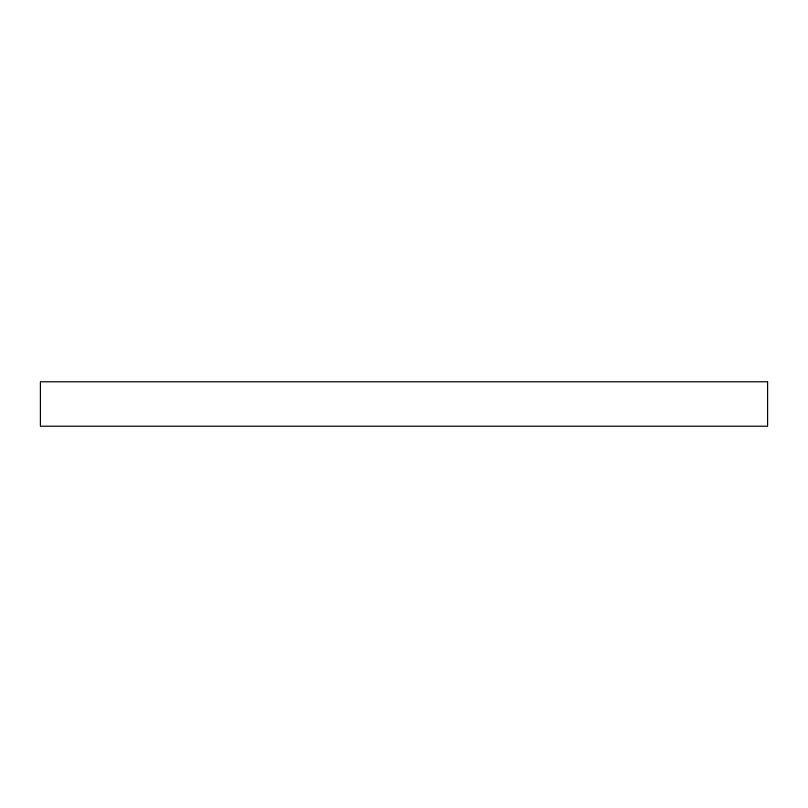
<?xml version="1.0" encoding="UTF-8"?>
<svg xmlns="http://www.w3.org/2000/svg" width="808" height="808" viewBox="0 0 808 808"><rect width="100%" height="100%" fill="white"/><g stroke="black" fill="none" stroke-linecap="round" stroke-linejoin="round"><path stroke-width="1.21" d="M767.6 381.78L40.4 381.78L40.4 426.22L767.6 426.22L767.6 381.78"/></g></svg>
